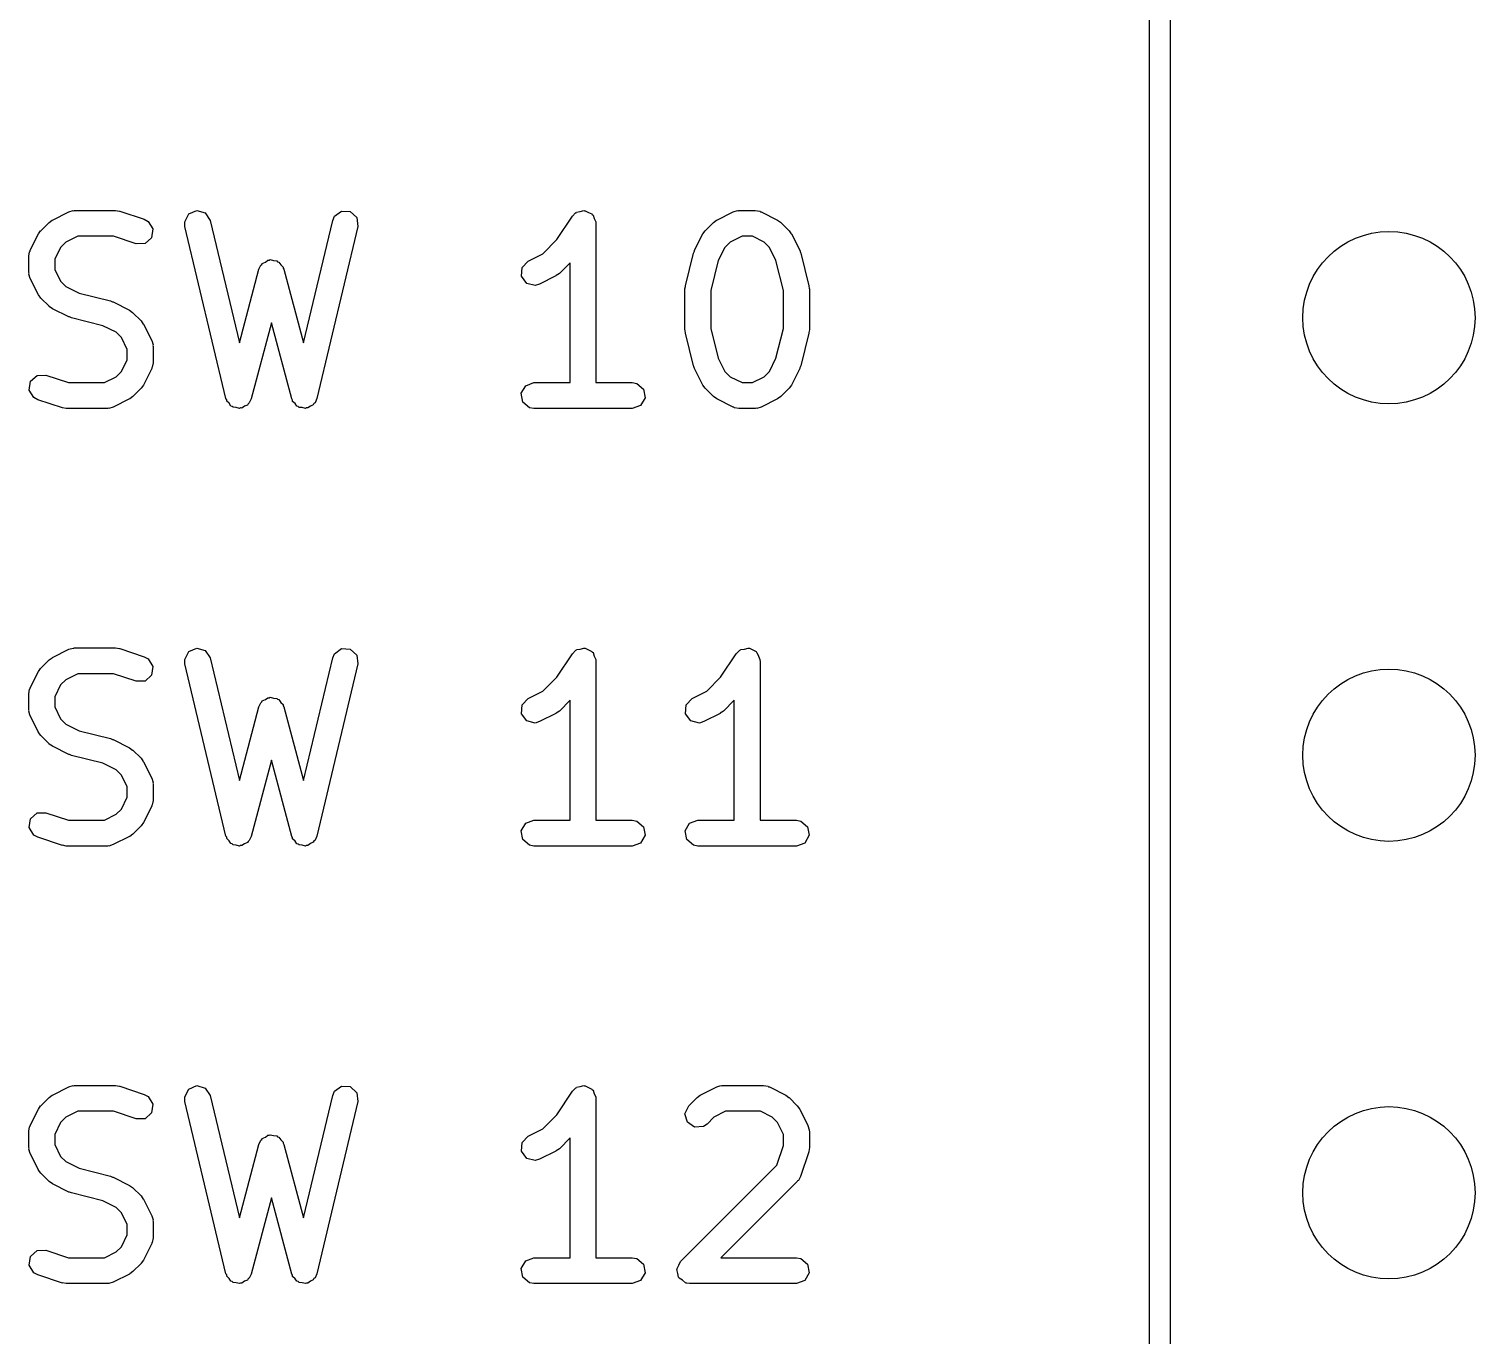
# Model space of a CAD drawing. Extents: x 123.1 to 171.8, y -132.4 to -71.4.
# Drawn here: x 152.12 to 160.52, y -117.67 to -110.08 of the extents above; entities that cross this region are included whole.
import ezdxf

# ---------------------------------------------------------------- set-up
doc = ezdxf.new("R2010")
doc.units = 0
doc.layers.add('BLACK', color=7, linetype='CONTINUOUS')

msp = doc.modelspace()

# ---------------------------------------------------------------- linework, layer by layer
at = {"layer": 'BLACK', "linetype": 'CONTINUOUS'}
for p, q in [((158.63, -128.33), (158.63, -80.01)), ((158.75, -80.07), (158.75, -128.27)), ((152.26, -111.193), (152.356, -111.145)), ((152.356, -111.145), (152.38, -111.138)), ((152.38, -111.138), (152.385, -111.139)), ((152.385, -111.139), (152.389, -111.137)), ((152.389, -111.137), (152.627, -111.137)), ((152.627, -111.137), (152.649, -111.141)), ((152.649, -111.141), (152.651, -111.141)), ((152.651, -111.141), (152.794, -111.189)), ((153.029, -111.204), (153.052, -111.158)), ((153.052, -111.158), (153.099, -111.138)), ((153.099, -111.138), (153.148, -111.152)), ((153.148, -111.152), (153.176, -111.195)), ((153.898, -111.171), (153.939, -111.141)), ((153.939, -111.141), (153.99, -111.144)), ((153.99, -111.144), (154.028, -111.179)), ((155.279, -111.171), (155.297, -111.152)), ((155.297, -111.152), (155.301, -111.151)), ((155.301, -111.151), (155.304, -111.147)), ((155.304, -111.147), (155.325, -111.144)), ((155.325, -111.144), (155.346, -111.138)), ((155.346, -111.138), (155.35, -111.139)), ((155.35, -111.139), (155.354, -111.139)), ((155.354, -111.139), (155.373, -111.149)), ((155.373, -111.149), (155.393, -111.158)), ((155.393, -111.158), (155.395, -111.162)), ((155.395, -111.162), (155.399, -111.164)), ((156.117, -111.193), (156.213, -111.145)), ((156.213, -111.145), (156.238, -111.138)), ((156.238, -111.138), (156.242, -111.139)), ((156.242, -111.139), (156.246, -111.137)), ((156.246, -111.137), (156.341, -111.137)), ((156.341, -111.137), (156.367, -111.142)), ((156.367, -111.142), (156.371, -111.145)), ((156.371, -111.145), (156.375, -111.145)), ((156.375, -111.145), (156.47, -111.193)), ((152.193, -111.255), (152.241, -111.207)), ((152.241, -111.207), (152.259, -111.194)), ((152.259, -111.194), (152.26, -111.193)), ((152.794, -111.189), (152.817, -111.201)), ((152.817, -111.201), (152.843, -111.245)), ((152.843, -111.245), (152.836, -111.296)), ((153.03, -111.23), (153.029, -111.204)), ((153.268, -112.23), (153.03, -111.23)), ((153.176, -111.195), (153.346, -111.906)), ((153.718, -111.906), (153.888, -111.195)), ((154.033, -111.23), (153.795, -112.23)), ((153.888, -111.195), (153.898, -111.171)), ((154.028, -111.179), (154.033, -111.23)), ((155.188, -111.307), (155.279, -111.171)), ((155.399, -111.164), (155.406, -111.185)), ((155.406, -111.185), (155.416, -111.204)), ((155.416, -111.204), (155.415, -111.208)), ((155.415, -111.208), (155.416, -111.212)), ((155.416, -111.212), (155.416, -112.137)), ((156.05, -111.255), (156.098, -111.207)), ((156.098, -111.207), (156.116, -111.194)), ((156.116, -111.194), (156.117, -111.193)), ((156.47, -111.193), (156.488, -111.206)), ((156.488, -111.206), (156.49, -111.207)), ((156.49, -111.207), (156.537, -111.255)), ((152.131, -111.369), (152.179, -111.274)), ((152.179, -111.274), (152.192, -111.256)), ((152.192, -111.256), (152.193, -111.255)), ((152.338, -111.322), (152.308, -111.352)), ((152.407, -111.287), (152.338, -111.322)), ((152.615, -111.287), (152.407, -111.287)), ((152.746, -111.331), (152.615, -111.287)), ((152.798, -111.33), (152.746, -111.331)), ((152.836, -111.296), (152.798, -111.33)), ((155.107, -111.389), (155.188, -111.307)), ((155.989, -111.369), (156.036, -111.274)), ((156.036, -111.274), (156.05, -111.256)), ((156.05, -111.256), (156.05, -111.255)), ((156.195, -111.322), (156.165, -111.352)), ((156.264, -111.287), (156.195, -111.322)), ((156.324, -111.287), (156.264, -111.287)), ((156.392, -111.322), (156.324, -111.287)), ((156.423, -111.352), (156.392, -111.322)), ((156.537, -111.255), (156.55, -111.273)), ((156.55, -111.273), (156.551, -111.274)), ((156.551, -111.274), (156.599, -111.369)), ((152.124, -111.403), (152.128, -111.377)), ((152.124, -111.498), (152.124, -111.403)), ((152.128, -111.377), (152.131, -111.374)), ((152.131, -111.374), (152.131, -111.369)), ((152.308, -111.352), (152.274, -111.421)), ((155.022, -111.431), (155.107, -111.389)), ((155.935, -111.575), (155.983, -111.385)), ((155.983, -111.385), (155.988, -111.373)), ((155.988, -111.373), (155.989, -111.369)), ((156.165, -111.352), (156.126, -111.429)), ((156.461, -111.429), (156.423, -111.352)), ((156.599, -111.369), (156.603, -111.382)), ((156.603, -111.382), (156.605, -111.385)), ((156.605, -111.385), (156.652, -111.575)), ((152.125, -111.502), (152.124, -111.498)), ((152.274, -111.421), (152.274, -111.48)), ((152.274, -111.48), (152.308, -111.549)), ((153.346, -111.906), (153.459, -111.479)), ((153.459, -111.479), (153.47, -111.455)), ((153.47, -111.455), (153.476, -111.451)), ((153.476, -111.451), (153.479, -111.445)), ((153.479, -111.445), (153.497, -111.437)), ((153.497, -111.437), (153.512, -111.426)), ((153.512, -111.426), (153.519, -111.426)), ((153.519, -111.426), (153.525, -111.423)), ((153.525, -111.423), (153.544, -111.428)), ((153.544, -111.428), (153.564, -111.43)), ((153.564, -111.43), (153.568, -111.435)), ((153.568, -111.435), (153.575, -111.437)), ((153.575, -111.437), (153.586, -111.453)), ((153.586, -111.453), (153.6, -111.466)), ((153.6, -111.466), (153.6, -111.473)), ((153.6, -111.473), (153.604, -111.479)), ((153.604, -111.479), (153.718, -111.906)), ((154.984, -111.519), (154.987, -111.468)), ((154.987, -111.468), (155.022, -111.431)), ((155.266, -111.441), (155.204, -111.504)), ((155.266, -112.137), (155.266, -111.441)), ((156.126, -111.429), (156.083, -111.603)), ((156.505, -111.603), (156.461, -111.429)), ((152.124, -111.507), (152.125, -111.502)), ((152.131, -111.532), (152.124, -111.507)), ((152.179, -111.627), (152.131, -111.532)), ((152.308, -111.549), (152.338, -111.579)), ((152.338, -111.579), (152.415, -111.618)), ((155.014, -111.561), (154.984, -111.519)), ((155.064, -111.573), (155.014, -111.561)), ((155.089, -111.565), (155.064, -111.573)), ((155.184, -111.518), (155.089, -111.565)), ((155.186, -111.516), (155.184, -111.518)), ((155.204, -111.504), (155.186, -111.516)), ((155.933, -111.593), (155.936, -111.579)), ((155.936, -111.579), (155.935, -111.575)), ((156.652, -111.575), (156.653, -111.59)), ((152.18, -111.628), (152.179, -111.627)), ((152.193, -111.646), (152.18, -111.628)), ((152.241, -111.694), (152.193, -111.646)), ((152.415, -111.618), (152.598, -111.663)), ((152.598, -111.663), (152.61, -111.669)), ((155.933, -111.831), (155.933, -111.593)), ((156.083, -111.603), (156.083, -111.822)), ((156.505, -111.822), (156.505, -111.603)), ((156.653, -111.59), (156.655, -111.593)), ((156.655, -111.593), (156.655, -111.831)), ((152.242, -111.695), (152.241, -111.694)), ((152.26, -111.708), (152.242, -111.695)), ((152.356, -111.756), (152.26, -111.708)), ((152.61, -111.669), (152.613, -111.669)), ((152.613, -111.669), (152.708, -111.717)), ((152.708, -111.717), (152.726, -111.73)), ((152.726, -111.73), (152.728, -111.731)), ((152.728, -111.731), (152.775, -111.778)), ((152.359, -111.756), (152.356, -111.756)), ((152.371, -111.761), (152.359, -111.756)), ((152.553, -111.807), (152.371, -111.761)), ((152.63, -111.845), (152.553, -111.807)), ((152.775, -111.778), (152.788, -111.797)), ((152.788, -111.797), (152.789, -111.798)), ((152.789, -111.798), (152.837, -111.893)), ((153.532, -111.789), (153.414, -112.232)), ((153.65, -112.232), (153.532, -111.789)), ((155.934, -111.835), (155.933, -111.831)), ((156.083, -111.822), (156.126, -111.996)), ((156.461, -111.996), (156.505, -111.822)), ((156.655, -111.831), (156.652, -111.846)), ((152.661, -111.876), (152.63, -111.845)), ((152.695, -111.944), (152.661, -111.876)), ((152.837, -111.893), (152.845, -111.918)), ((152.845, -111.918), (152.843, -111.922)), ((155.935, -111.85), (155.934, -111.835)), ((155.983, -112.04), (155.935, -111.85)), ((156.652, -111.85), (156.605, -112.04)), ((156.652, -111.846), (156.652, -111.85)), ((152.695, -112.004), (152.695, -111.944)), ((152.843, -111.922), (152.845, -111.927)), ((152.845, -111.927), (152.845, -112.022)), ((156.126, -111.996), (156.165, -112.073)), ((156.423, -112.073), (156.461, -111.996)), ((152.63, -112.103), (152.661, -112.073)), ((152.661, -112.073), (152.695, -112.004)), ((152.837, -112.055), (152.789, -112.151)), ((152.838, -112.051), (152.837, -112.055)), ((152.84, -112.048), (152.838, -112.051)), ((152.845, -112.022), (152.84, -112.048)), ((155.985, -112.043), (155.983, -112.04)), ((155.989, -112.055), (155.985, -112.043)), ((156.036, -112.151), (155.989, -112.055)), ((156.165, -112.073), (156.195, -112.103)), ((156.392, -112.103), (156.423, -112.073)), ((156.599, -112.055), (156.551, -112.151)), ((156.605, -112.04), (156.599, -112.052)), ((156.599, -112.052), (156.599, -112.055)), ((152.125, -112.18), (152.133, -112.129)), ((152.133, -112.129), (152.171, -112.095)), ((152.171, -112.095), (152.222, -112.094)), ((152.222, -112.094), (152.354, -112.137)), ((152.354, -112.137), (152.562, -112.137)), ((152.562, -112.137), (152.63, -112.103)), ((152.775, -112.17), (152.728, -112.218)), ((152.776, -112.169), (152.775, -112.17)), ((152.789, -112.151), (152.776, -112.169)), ((154.982, -112.199), (155.008, -112.155)), ((155.008, -112.155), (155.056, -112.137)), ((155.056, -112.137), (155.266, -112.137)), ((155.416, -112.137), (155.627, -112.137)), ((155.627, -112.137), (155.653, -112.142)), ((155.653, -112.142), (155.692, -112.175)), ((156.037, -112.152), (156.036, -112.151)), ((156.05, -112.17), (156.037, -112.152)), ((156.098, -112.218), (156.05, -112.17)), ((156.195, -112.103), (156.264, -112.137)), ((156.264, -112.137), (156.324, -112.137)), ((156.324, -112.137), (156.392, -112.103)), ((156.537, -112.17), (156.49, -112.218)), ((156.538, -112.169), (156.537, -112.17)), ((156.551, -112.151), (156.538, -112.169)), ((152.152, -112.224), (152.125, -112.18)), ((152.175, -112.236), (152.152, -112.224)), ((152.318, -112.284), (152.175, -112.236)), ((152.708, -112.232), (152.613, -112.279)), ((152.709, -112.231), (152.708, -112.232)), ((152.728, -112.218), (152.709, -112.231)), ((153.273, -112.236), (153.268, -112.23)), ((153.273, -112.244), (153.273, -112.236)), ((153.287, -112.257), (153.273, -112.244)), ((153.414, -112.232), (153.403, -112.255)), ((153.654, -112.238), (153.65, -112.232)), ((153.655, -112.246), (153.654, -112.238)), ((153.669, -112.259), (153.655, -112.246)), ((153.785, -112.254), (153.779, -112.258)), ((153.795, -112.23), (153.785, -112.254)), ((154.991, -112.25), (154.982, -112.199)), ((155.03, -112.283), (154.991, -112.25)), ((155.701, -112.225), (155.675, -112.27)), ((155.692, -112.175), (155.701, -112.225)), ((156.099, -112.218), (156.098, -112.218)), ((156.117, -112.232), (156.099, -112.218)), ((156.213, -112.279), (156.117, -112.232)), ((156.47, -112.232), (156.375, -112.279)), ((156.471, -112.231), (156.47, -112.232)), ((156.49, -112.218), (156.471, -112.231)), ((152.319, -112.283), (152.318, -112.284)), ((152.341, -112.287), (152.319, -112.283)), ((152.58, -112.287), (152.341, -112.287)), ((152.584, -112.286), (152.58, -112.287)), ((152.588, -112.287), (152.584, -112.286)), ((152.613, -112.279), (152.588, -112.287)), ((153.297, -112.273), (153.287, -112.257)), ((153.304, -112.275), (153.297, -112.273)), ((153.31, -112.28), (153.304, -112.275)), ((153.328, -112.282), (153.31, -112.28)), ((153.346, -112.287), (153.328, -112.282)), ((153.353, -112.284), (153.346, -112.287)), ((153.361, -112.285), (153.353, -112.284)), ((153.376, -112.274), (153.361, -112.285)), ((153.393, -112.267), (153.376, -112.274)), ((153.396, -112.26), (153.393, -112.267)), ((153.403, -112.255), (153.396, -112.26)), ((153.679, -112.274), (153.669, -112.259)), ((153.687, -112.276), (153.679, -112.274)), ((153.693, -112.281), (153.687, -112.276)), ((153.711, -112.282), (153.693, -112.281)), ((153.729, -112.287), (153.711, -112.282)), ((153.736, -112.284), (153.729, -112.287)), ((153.744, -112.284), (153.736, -112.284)), ((153.759, -112.273), (153.744, -112.284)), ((153.775, -112.265), (153.759, -112.273)), ((153.779, -112.258), (153.775, -112.265)), ((155.056, -112.287), (155.03, -112.283)), ((155.627, -112.287), (155.056, -112.287)), ((155.675, -112.27), (155.627, -112.287)), ((156.217, -112.28), (156.213, -112.279)), ((156.221, -112.283), (156.217, -112.28)), ((156.246, -112.287), (156.221, -112.283)), ((156.341, -112.287), (156.246, -112.287)), ((156.346, -112.286), (156.341, -112.287)), ((156.35, -112.287), (156.346, -112.286)), ((156.375, -112.279), (156.35, -112.287)), ((152.356, -113.685), (152.38, -113.678)), ((152.38, -113.678), (152.385, -113.679)), ((152.385, -113.679), (152.389, -113.677)), ((152.389, -113.677), (152.627, -113.677)), ((152.627, -113.677), (152.649, -113.681)), ((152.649, -113.681), (152.651, -113.681)), ((152.651, -113.681), (152.794, -113.729)), ((153.052, -113.698), (153.099, -113.678)), ((153.099, -113.678), (153.148, -113.692)), ((153.898, -113.711), (153.939, -113.681)), ((153.939, -113.681), (153.99, -113.684)), ((155.325, -113.684), (155.346, -113.678)), ((155.346, -113.678), (155.35, -113.679)), ((155.35, -113.679), (155.354, -113.679)), ((155.354, -113.679), (155.373, -113.689)), ((156.278, -113.684), (156.299, -113.678)), ((156.299, -113.678), (156.303, -113.679)), ((156.303, -113.679), (156.307, -113.679)), ((156.307, -113.679), (156.326, -113.689)), ((152.193, -113.795), (152.241, -113.747)), ((152.241, -113.747), (152.259, -113.734)), ((152.259, -113.734), (152.26, -113.733)), ((152.26, -113.733), (152.356, -113.685)), ((152.794, -113.729), (152.817, -113.741)), ((152.817, -113.741), (152.843, -113.785)), ((153.029, -113.744), (153.052, -113.698)), ((153.03, -113.77), (153.029, -113.744)), ((153.148, -113.692), (153.176, -113.735)), ((153.176, -113.735), (153.346, -114.446)), ((153.718, -114.446), (153.888, -113.735)), ((153.888, -113.735), (153.898, -113.711)), ((153.99, -113.684), (154.028, -113.719)), ((154.028, -113.719), (154.033, -113.77)), ((155.188, -113.847), (155.279, -113.711)), ((155.279, -113.711), (155.297, -113.692)), ((155.297, -113.692), (155.301, -113.691)), ((155.301, -113.691), (155.304, -113.687)), ((155.304, -113.687), (155.325, -113.684)), ((155.373, -113.689), (155.393, -113.698)), ((155.393, -113.698), (155.395, -113.702)), ((155.395, -113.702), (155.399, -113.704)), ((155.399, -113.704), (155.406, -113.725)), ((155.406, -113.725), (155.416, -113.744)), ((155.416, -113.744), (155.415, -113.748)), ((155.415, -113.748), (155.416, -113.752)), ((155.416, -113.752), (155.416, -114.677)), ((156.14, -113.847), (156.231, -113.711)), ((156.231, -113.711), (156.249, -113.692)), ((156.249, -113.692), (156.254, -113.691)), ((156.254, -113.691), (156.256, -113.687)), ((156.256, -113.687), (156.278, -113.684)), ((156.326, -113.689), (156.346, -113.698)), ((156.346, -113.698), (156.348, -113.702)), ((156.348, -113.702), (156.351, -113.704)), ((156.351, -113.704), (156.359, -113.725)), ((156.359, -113.725), (156.368, -113.744)), ((156.368, -113.744), (156.367, -113.748)), ((156.367, -113.748), (156.369, -113.752)), ((156.369, -113.752), (156.369, -114.677)), ((152.131, -113.909), (152.179, -113.814)), ((152.179, -113.814), (152.192, -113.796)), ((152.192, -113.796), (152.193, -113.795)), ((152.407, -113.827), (152.338, -113.862)), ((152.615, -113.827), (152.407, -113.827)), ((152.746, -113.871), (152.615, -113.827)), ((152.836, -113.836), (152.798, -113.87)), ((152.843, -113.785), (152.836, -113.836)), ((153.268, -114.77), (153.03, -113.77)), ((154.033, -113.77), (153.795, -114.77)), ((155.107, -113.929), (155.188, -113.847)), ((156.059, -113.929), (156.14, -113.847)), ((152.124, -113.943), (152.128, -113.917)), ((152.128, -113.917), (152.131, -113.914)), ((152.131, -113.914), (152.131, -113.909)), ((152.308, -113.892), (152.274, -113.961)), ((152.338, -113.862), (152.308, -113.892)), ((152.798, -113.87), (152.746, -113.871)), ((155.022, -113.971), (155.107, -113.929)), ((155.975, -113.971), (156.059, -113.929)), ((152.124, -114.038), (152.124, -113.943)), ((152.274, -113.961), (152.274, -114.02)), ((153.459, -114.019), (153.47, -113.995)), ((153.47, -113.995), (153.476, -113.991)), ((153.476, -113.991), (153.479, -113.985)), ((153.479, -113.985), (153.497, -113.977)), ((153.497, -113.977), (153.512, -113.966)), ((153.512, -113.966), (153.519, -113.966)), ((153.519, -113.966), (153.525, -113.963)), ((153.525, -113.963), (153.544, -113.968)), ((153.544, -113.968), (153.564, -113.97)), ((153.564, -113.97), (153.568, -113.975)), ((153.568, -113.975), (153.575, -113.977)), ((153.575, -113.977), (153.586, -113.993)), ((153.586, -113.993), (153.6, -114.006)), ((153.6, -114.006), (153.6, -114.013)), ((153.6, -114.013), (153.604, -114.019)), ((154.984, -114.059), (154.987, -114.008)), ((154.987, -114.008), (155.022, -113.971)), ((155.266, -113.981), (155.204, -114.044)), ((155.266, -114.677), (155.266, -113.981)), ((155.936, -114.059), (155.939, -114.008)), ((155.939, -114.008), (155.975, -113.971)), ((156.219, -113.981), (156.156, -114.044)), ((156.219, -114.677), (156.219, -113.981)), ((152.125, -114.042), (152.124, -114.038)), ((152.124, -114.047), (152.125, -114.042)), ((152.131, -114.072), (152.124, -114.047)), ((152.179, -114.167), (152.131, -114.072)), ((152.274, -114.02), (152.308, -114.089)), ((152.308, -114.089), (152.338, -114.119)), ((153.346, -114.446), (153.459, -114.019)), ((153.604, -114.019), (153.718, -114.446)), ((155.014, -114.101), (154.984, -114.059)), ((155.064, -114.113), (155.014, -114.101)), ((155.184, -114.058), (155.089, -114.105)), ((155.186, -114.056), (155.184, -114.058)), ((155.204, -114.044), (155.186, -114.056)), ((155.967, -114.101), (155.936, -114.059)), ((156.017, -114.113), (155.967, -114.101)), ((156.137, -114.058), (156.042, -114.105)), ((156.138, -114.056), (156.137, -114.058)), ((156.156, -114.044), (156.138, -114.056)), ((152.18, -114.168), (152.179, -114.167)), ((152.193, -114.186), (152.18, -114.168)), ((152.338, -114.119), (152.415, -114.158)), ((152.415, -114.158), (152.598, -114.203)), ((155.089, -114.105), (155.064, -114.113)), ((156.042, -114.105), (156.017, -114.113)), ((152.241, -114.234), (152.193, -114.186)), ((152.242, -114.235), (152.241, -114.234)), ((152.26, -114.248), (152.242, -114.235)), ((152.356, -114.296), (152.26, -114.248)), ((152.598, -114.203), (152.61, -114.209)), ((152.61, -114.209), (152.613, -114.209)), ((152.613, -114.209), (152.708, -114.257)), ((152.708, -114.257), (152.726, -114.27)), ((152.359, -114.296), (152.356, -114.296)), ((152.371, -114.301), (152.359, -114.296)), ((152.553, -114.347), (152.371, -114.301)), ((152.63, -114.385), (152.553, -114.347)), ((152.726, -114.27), (152.728, -114.271)), ((152.728, -114.271), (152.775, -114.318)), ((152.775, -114.318), (152.788, -114.337)), ((152.788, -114.337), (152.789, -114.338)), ((152.789, -114.338), (152.837, -114.433)), ((153.532, -114.329), (153.414, -114.772)), ((153.65, -114.772), (153.532, -114.329)), ((152.661, -114.416), (152.63, -114.385)), ((152.695, -114.484), (152.661, -114.416)), ((152.837, -114.433), (152.845, -114.458)), ((152.695, -114.544), (152.695, -114.484)), ((152.845, -114.458), (152.843, -114.462)), ((152.843, -114.462), (152.845, -114.467)), ((152.845, -114.467), (152.845, -114.562)), ((152.661, -114.613), (152.695, -114.544)), ((152.837, -114.595), (152.789, -114.691)), ((152.838, -114.591), (152.837, -114.595)), ((152.84, -114.588), (152.838, -114.591)), ((152.845, -114.562), (152.84, -114.588)), ((152.125, -114.72), (152.133, -114.669)), ((152.133, -114.669), (152.171, -114.635)), ((152.171, -114.635), (152.222, -114.634)), ((152.222, -114.634), (152.354, -114.677)), ((152.354, -114.677), (152.562, -114.677)), ((152.562, -114.677), (152.63, -114.643)), ((152.63, -114.643), (152.661, -114.613)), ((155.008, -114.695), (155.056, -114.677)), ((155.056, -114.677), (155.266, -114.677)), ((155.416, -114.677), (155.627, -114.677)), ((155.627, -114.677), (155.653, -114.682)), ((155.653, -114.682), (155.692, -114.715)), ((155.96, -114.695), (156.008, -114.677)), ((156.008, -114.677), (156.219, -114.677)), ((156.369, -114.677), (156.58, -114.677)), ((156.58, -114.677), (156.605, -114.682)), ((156.605, -114.682), (156.644, -114.715)), ((152.152, -114.764), (152.125, -114.72)), ((152.175, -114.776), (152.152, -114.764)), ((152.708, -114.772), (152.613, -114.819)), ((152.709, -114.771), (152.708, -114.772)), ((152.728, -114.758), (152.709, -114.771)), ((152.775, -114.71), (152.728, -114.758)), ((152.776, -114.709), (152.775, -114.71)), ((152.789, -114.691), (152.776, -114.709)), ((153.273, -114.776), (153.268, -114.77)), ((153.414, -114.772), (153.403, -114.795)), ((153.654, -114.778), (153.65, -114.772)), ((153.795, -114.77), (153.785, -114.794)), ((154.982, -114.739), (155.008, -114.695)), ((154.991, -114.79), (154.982, -114.739)), ((155.701, -114.765), (155.675, -114.81)), ((155.692, -114.715), (155.701, -114.765)), ((155.934, -114.739), (155.96, -114.695)), ((155.943, -114.79), (155.934, -114.739)), ((156.653, -114.765), (156.628, -114.81)), ((156.644, -114.715), (156.653, -114.765)), ((152.318, -114.824), (152.175, -114.776)), ((152.319, -114.823), (152.318, -114.824)), ((152.341, -114.827), (152.319, -114.823)), ((152.58, -114.827), (152.341, -114.827)), ((152.584, -114.826), (152.58, -114.827)), ((152.588, -114.827), (152.584, -114.826)), ((152.613, -114.819), (152.588, -114.827)), ((153.273, -114.784), (153.273, -114.776)), ((153.287, -114.797), (153.273, -114.784)), ((153.297, -114.813), (153.287, -114.797)), ((153.304, -114.815), (153.297, -114.813)), ((153.31, -114.82), (153.304, -114.815)), ((153.328, -114.822), (153.31, -114.82)), ((153.346, -114.827), (153.328, -114.822)), ((153.353, -114.824), (153.346, -114.827)), ((153.361, -114.825), (153.353, -114.824)), ((153.376, -114.814), (153.361, -114.825)), ((153.393, -114.807), (153.376, -114.814)), ((153.396, -114.8), (153.393, -114.807)), ((153.403, -114.795), (153.396, -114.8)), ((153.655, -114.786), (153.654, -114.778)), ((153.669, -114.799), (153.655, -114.786)), ((153.679, -114.814), (153.669, -114.799)), ((153.687, -114.816), (153.679, -114.814)), ((153.693, -114.821), (153.687, -114.816)), ((153.711, -114.822), (153.693, -114.821)), ((153.729, -114.827), (153.711, -114.822)), ((153.736, -114.824), (153.729, -114.827)), ((153.744, -114.824), (153.736, -114.824)), ((153.759, -114.813), (153.744, -114.824)), ((153.775, -114.805), (153.759, -114.813)), ((153.779, -114.798), (153.775, -114.805)), ((153.785, -114.794), (153.779, -114.798)), ((155.03, -114.823), (154.991, -114.79)), ((155.056, -114.827), (155.03, -114.823)), ((155.627, -114.827), (155.056, -114.827)), ((155.675, -114.81), (155.627, -114.827)), ((155.982, -114.823), (155.943, -114.79)), ((156.008, -114.827), (155.982, -114.823)), ((156.58, -114.827), (156.008, -114.827)), ((156.628, -114.81), (156.58, -114.827)), ((152.241, -116.287), (152.259, -116.274)), ((152.259, -116.274), (152.26, -116.273)), ((152.26, -116.273), (152.356, -116.225)), ((152.356, -116.225), (152.38, -116.218)), ((152.38, -116.218), (152.385, -116.219)), ((152.385, -116.219), (152.389, -116.217)), ((152.389, -116.217), (152.627, -116.217)), ((152.627, -116.217), (152.649, -116.221)), ((152.649, -116.221), (152.651, -116.221)), ((152.651, -116.221), (152.794, -116.269)), ((152.794, -116.269), (152.817, -116.281)), ((152.817, -116.281), (152.843, -116.325)), ((153.029, -116.284), (153.052, -116.238)), ((153.03, -116.31), (153.029, -116.284)), ((153.052, -116.238), (153.099, -116.218)), ((153.099, -116.218), (153.148, -116.232)), ((153.148, -116.232), (153.176, -116.275)), ((153.176, -116.275), (153.346, -116.986)), ((153.718, -116.986), (153.888, -116.275)), ((153.888, -116.275), (153.898, -116.251)), ((153.898, -116.251), (153.939, -116.221)), ((153.939, -116.221), (153.99, -116.224)), ((153.99, -116.224), (154.028, -116.259)), ((154.028, -116.259), (154.033, -116.31)), ((155.188, -116.387), (155.279, -116.251)), ((155.279, -116.251), (155.297, -116.232)), ((155.297, -116.232), (155.301, -116.231)), ((155.301, -116.231), (155.304, -116.227)), ((155.304, -116.227), (155.325, -116.224)), ((155.325, -116.224), (155.346, -116.218)), ((155.346, -116.218), (155.35, -116.219)), ((155.35, -116.219), (155.354, -116.219)), ((155.354, -116.219), (155.373, -116.229)), ((155.373, -116.229), (155.393, -116.238)), ((155.393, -116.238), (155.395, -116.242)), ((155.395, -116.242), (155.399, -116.244)), ((155.399, -116.244), (155.406, -116.265)), ((155.406, -116.265), (155.416, -116.284)), ((155.416, -116.284), (155.415, -116.288)), ((156.003, -116.287), (156.021, -116.274)), ((156.021, -116.274), (156.022, -116.273)), ((156.022, -116.273), (156.117, -116.225)), ((156.117, -116.225), (156.142, -116.218)), ((156.142, -116.218), (156.147, -116.219)), ((156.147, -116.219), (156.151, -116.217)), ((156.151, -116.217), (156.389, -116.217)), ((156.389, -116.217), (156.415, -116.222)), ((156.415, -116.222), (156.418, -116.225)), ((156.418, -116.225), (156.423, -116.225)), ((156.423, -116.225), (156.518, -116.273)), ((156.518, -116.273), (156.536, -116.286)), ((152.131, -116.449), (152.179, -116.354)), ((152.179, -116.354), (152.192, -116.336)), ((152.192, -116.336), (152.193, -116.335)), ((152.193, -116.335), (152.241, -116.287)), ((152.407, -116.367), (152.338, -116.402)), ((152.615, -116.367), (152.407, -116.367)), ((152.746, -116.411), (152.615, -116.367)), ((152.843, -116.325), (152.836, -116.376)), ((153.268, -117.31), (153.03, -116.31)), ((154.033, -116.31), (153.795, -117.31)), ((155.415, -116.288), (155.416, -116.292)), ((155.416, -116.292), (155.416, -117.217)), ((155.933, -116.381), (155.955, -116.335)), ((155.955, -116.335), (156.003, -116.287)), ((156.169, -116.367), (156.1, -116.402)), ((156.371, -116.367), (156.169, -116.367)), ((156.44, -116.402), (156.371, -116.367)), ((156.536, -116.286), (156.537, -116.287)), ((156.537, -116.287), (156.585, -116.335)), ((156.585, -116.335), (156.598, -116.353)), ((156.598, -116.353), (156.599, -116.354)), ((156.599, -116.354), (156.647, -116.449)), ((152.131, -116.454), (152.131, -116.449)), ((152.308, -116.432), (152.274, -116.501)), ((152.338, -116.402), (152.308, -116.432)), ((152.798, -116.41), (152.746, -116.411)), ((152.836, -116.376), (152.798, -116.41)), ((155.107, -116.469), (155.188, -116.387)), ((155.947, -116.431), (155.933, -116.381)), ((155.989, -116.46), (155.947, -116.431)), ((156.061, -116.441), (156.04, -116.456)), ((156.1, -116.402), (156.061, -116.441)), ((156.47, -116.432), (156.44, -116.402)), ((156.505, -116.501), (156.47, -116.432)), ((156.647, -116.449), (156.654, -116.474)), ((152.124, -116.483), (152.128, -116.457)), ((152.124, -116.578), (152.124, -116.483)), ((152.128, -116.457), (152.131, -116.454)), ((152.274, -116.501), (152.274, -116.56)), ((153.459, -116.559), (153.47, -116.535)), ((153.47, -116.535), (153.476, -116.531)), ((153.476, -116.531), (153.479, -116.525)), ((153.479, -116.525), (153.497, -116.517)), ((153.497, -116.517), (153.512, -116.506)), ((153.512, -116.506), (153.519, -116.506)), ((153.519, -116.506), (153.525, -116.503)), ((153.525, -116.503), (153.544, -116.508)), ((153.544, -116.508), (153.564, -116.51)), ((153.564, -116.51), (153.568, -116.515)), ((153.568, -116.515), (153.575, -116.517)), ((153.575, -116.517), (153.586, -116.533)), ((153.586, -116.533), (153.6, -116.546)), ((154.987, -116.548), (155.022, -116.511)), ((155.022, -116.511), (155.107, -116.469)), ((155.266, -116.521), (155.204, -116.584)), ((155.266, -117.217), (155.266, -116.521)), ((156.04, -116.456), (155.989, -116.46)), ((156.505, -116.566), (156.505, -116.501)), ((156.654, -116.474), (156.653, -116.479)), ((156.653, -116.479), (156.655, -116.483)), ((156.655, -116.483), (156.655, -116.578)), ((152.125, -116.582), (152.124, -116.578)), ((152.124, -116.587), (152.125, -116.582)), ((152.131, -116.612), (152.124, -116.587)), ((152.179, -116.707), (152.131, -116.612)), ((152.274, -116.56), (152.308, -116.629)), ((153.346, -116.986), (153.459, -116.559)), ((153.6, -116.546), (153.6, -116.553)), ((153.6, -116.553), (153.604, -116.559)), ((153.604, -116.559), (153.718, -116.986)), ((154.984, -116.599), (154.987, -116.548)), ((155.014, -116.641), (154.984, -116.599)), ((155.184, -116.598), (155.089, -116.645)), ((155.186, -116.596), (155.184, -116.598)), ((155.204, -116.584), (155.186, -116.596)), ((156.466, -116.68), (156.505, -116.566)), ((156.651, -116.602), (156.603, -116.745)), ((156.655, -116.578), (156.651, -116.6)), ((156.651, -116.6), (156.651, -116.602)), ((152.308, -116.629), (152.338, -116.659)), ((152.338, -116.659), (152.415, -116.698)), ((152.415, -116.698), (152.598, -116.743)), ((155.064, -116.653), (155.014, -116.641)), ((155.089, -116.645), (155.064, -116.653)), ((155.907, -117.239), (156.466, -116.68)), ((152.18, -116.708), (152.179, -116.707)), ((152.193, -116.726), (152.18, -116.708)), ((152.241, -116.774), (152.193, -116.726)), ((152.242, -116.775), (152.241, -116.774)), ((152.26, -116.788), (152.242, -116.775)), ((152.356, -116.836), (152.26, -116.788)), ((152.598, -116.743), (152.61, -116.749)), ((152.61, -116.749), (152.613, -116.749)), ((152.613, -116.749), (152.708, -116.797)), ((156.585, -116.774), (156.142, -117.217)), ((156.587, -116.77), (156.585, -116.774)), ((156.591, -116.768), (156.587, -116.77)), ((156.603, -116.745), (156.591, -116.768)), ((152.359, -116.836), (152.356, -116.836)), ((152.371, -116.841), (152.359, -116.836)), ((152.553, -116.887), (152.371, -116.841)), ((152.708, -116.797), (152.726, -116.81)), ((152.726, -116.81), (152.728, -116.811)), ((152.728, -116.811), (152.775, -116.858)), ((152.775, -116.858), (152.788, -116.877)), ((153.532, -116.869), (153.414, -117.312)), ((153.65, -117.312), (153.532, -116.869)), ((152.63, -116.925), (152.553, -116.887)), ((152.661, -116.956), (152.63, -116.925)), ((152.695, -117.024), (152.661, -116.956)), ((152.788, -116.877), (152.789, -116.878)), ((152.789, -116.878), (152.837, -116.973)), ((152.695, -117.084), (152.695, -117.024)), ((152.837, -116.973), (152.845, -116.998)), ((152.845, -116.998), (152.843, -117.002)), ((152.843, -117.002), (152.845, -117.007)), ((152.845, -117.007), (152.845, -117.102)), ((152.661, -117.153), (152.695, -117.084)), ((152.845, -117.102), (152.84, -117.128)), ((152.133, -117.209), (152.171, -117.175)), ((152.171, -117.175), (152.222, -117.174)), ((152.222, -117.174), (152.354, -117.217)), ((152.562, -117.217), (152.63, -117.183)), ((152.63, -117.183), (152.661, -117.153)), ((152.837, -117.135), (152.789, -117.231)), ((152.838, -117.131), (152.837, -117.135)), ((152.84, -117.128), (152.838, -117.131)), ((152.125, -117.26), (152.133, -117.209)), ((152.152, -117.304), (152.125, -117.26)), ((152.354, -117.217), (152.562, -117.217)), ((152.775, -117.25), (152.728, -117.298)), ((152.776, -117.249), (152.775, -117.25)), ((152.789, -117.231), (152.776, -117.249)), ((154.982, -117.279), (155.008, -117.235)), ((154.991, -117.33), (154.982, -117.279)), ((155.008, -117.235), (155.056, -117.217)), ((155.056, -117.217), (155.266, -117.217)), ((155.416, -117.217), (155.627, -117.217)), ((155.627, -117.217), (155.653, -117.222)), ((155.653, -117.222), (155.692, -117.255)), ((155.692, -117.255), (155.701, -117.305)), ((155.886, -117.286), (155.887, -117.283)), ((155.892, -117.308), (155.886, -117.286)), ((155.887, -117.279), (155.898, -117.26)), ((155.887, -117.283), (155.887, -117.279)), ((155.898, -117.26), (155.907, -117.239)), ((156.142, -117.217), (156.58, -117.217)), ((156.58, -117.217), (156.605, -117.222)), ((156.605, -117.222), (156.644, -117.255)), ((156.644, -117.255), (156.653, -117.305)), ((152.175, -117.316), (152.152, -117.304)), ((152.318, -117.364), (152.175, -117.316)), ((152.319, -117.363), (152.318, -117.364)), ((152.341, -117.367), (152.319, -117.363)), ((152.58, -117.367), (152.341, -117.367)), ((152.584, -117.366), (152.58, -117.367)), ((152.588, -117.367), (152.584, -117.366)), ((152.613, -117.359), (152.588, -117.367)), ((152.708, -117.312), (152.613, -117.359)), ((152.709, -117.311), (152.708, -117.312)), ((152.728, -117.298), (152.709, -117.311)), ((153.273, -117.316), (153.268, -117.31)), ((153.273, -117.324), (153.273, -117.316)), ((153.287, -117.337), (153.273, -117.324)), ((153.297, -117.353), (153.287, -117.337)), ((153.304, -117.355), (153.297, -117.353)), ((153.31, -117.36), (153.304, -117.355)), ((153.328, -117.362), (153.31, -117.36)), ((153.346, -117.367), (153.328, -117.362)), ((153.353, -117.364), (153.346, -117.367)), ((153.361, -117.365), (153.353, -117.364)), ((153.376, -117.354), (153.361, -117.365)), ((153.393, -117.347), (153.376, -117.354)), ((153.396, -117.34), (153.393, -117.347)), ((153.403, -117.335), (153.396, -117.34)), ((153.414, -117.312), (153.403, -117.335)), ((153.654, -117.318), (153.65, -117.312)), ((153.655, -117.326), (153.654, -117.318)), ((153.669, -117.339), (153.655, -117.326)), ((153.679, -117.354), (153.669, -117.339)), ((153.687, -117.356), (153.679, -117.354)), ((153.693, -117.361), (153.687, -117.356)), ((153.711, -117.362), (153.693, -117.361)), ((153.729, -117.367), (153.711, -117.362)), ((153.736, -117.364), (153.729, -117.367)), ((153.744, -117.364), (153.736, -117.364)), ((153.759, -117.353), (153.744, -117.364)), ((153.775, -117.345), (153.759, -117.353)), ((153.779, -117.338), (153.775, -117.345)), ((153.785, -117.334), (153.779, -117.338)), ((153.795, -117.31), (153.785, -117.334)), ((155.03, -117.363), (154.991, -117.33)), ((155.056, -117.367), (155.03, -117.363)), ((155.627, -117.367), (155.056, -117.367)), ((155.675, -117.35), (155.627, -117.367)), ((155.701, -117.305), (155.675, -117.35)), ((155.896, -117.33), (155.892, -117.308)), ((155.898, -117.332), (155.896, -117.33)), ((155.899, -117.335), (155.898, -117.332)), ((155.918, -117.348), (155.899, -117.335)), ((155.935, -117.363), (155.918, -117.348)), ((155.939, -117.364), (155.935, -117.363)), ((155.941, -117.365), (155.939, -117.364)), ((155.944, -117.365), (155.941, -117.365)), ((155.96, -117.367), (155.944, -117.365)), ((156.58, -117.367), (155.96, -117.367)), ((156.628, -117.35), (156.58, -117.367)), ((156.653, -117.305), (156.628, -117.35))]:
    msp.add_line(p, q, dxfattribs=at)
at = {"layer": 'BLACK'}
for centre in [(160.02, -111.76), (160.02, -114.3), (160.02, -116.84)]:
    msp.add_circle(centre, 0.5, dxfattribs=at)

doc.saveas('drawing.dxf')
